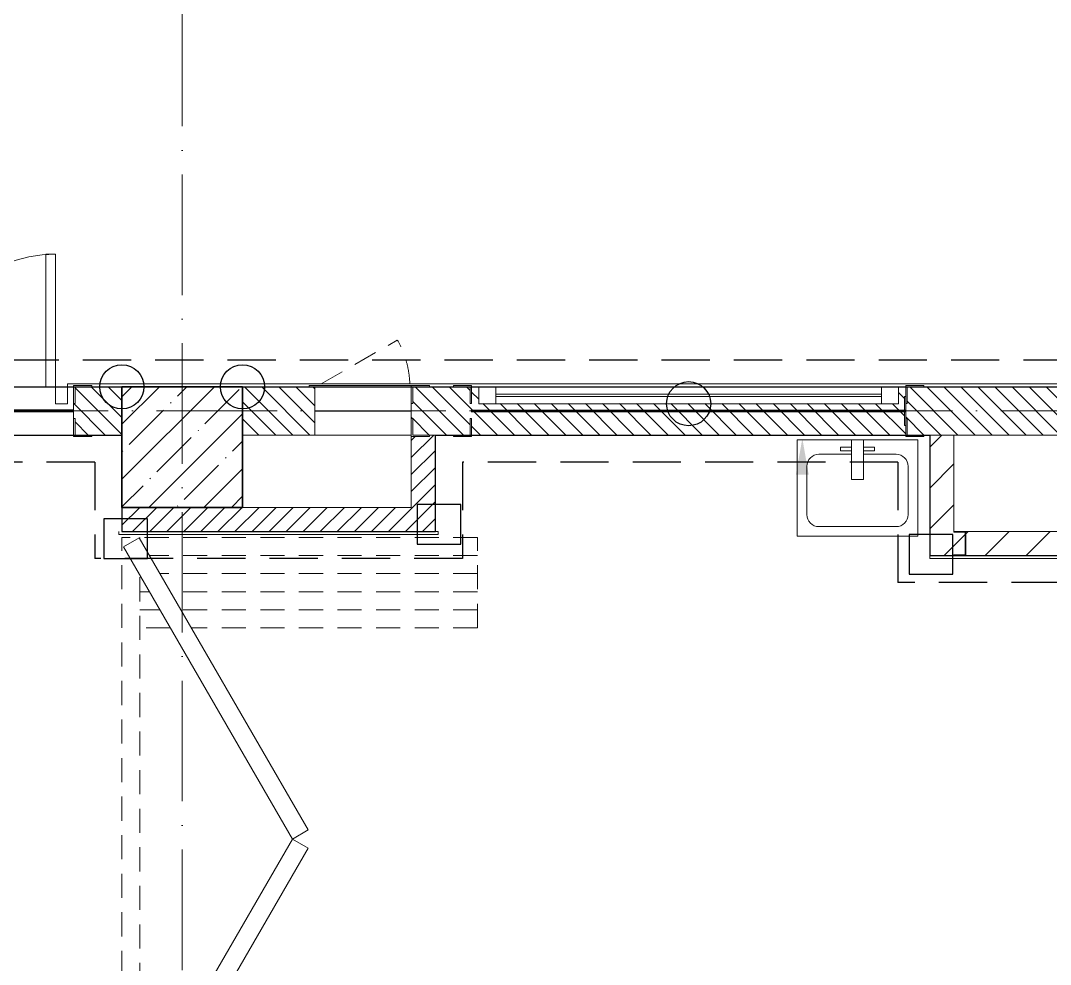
# Model space of a CAD drawing. Header units: millimetres. Extents: x -213536 to 1564669, y -45299 to 942238.
# Drawn here: x 476972 to 481242, y 430739 to 434655 of the extents above; entities that cross this region are included whole.
import ezdxf

# ---------------------------------------------------------------- set-up
doc = ezdxf.new("R2010")
doc.units = ezdxf.units.MM
for name, pattern in [('200_ШТРИХ__ш1_п0_6_', [160, 100, -60]), ('200_ШТРИХ_ш1п0_6_', [160, 100, -60]), ('50_200_ШТРИХ_1Т_ш5_п1_п1_', [700, 500, -100, 0, -100]), ('Штрих короткий', [300, 150, -150]), ('Штриховая _2 мм - 1 мм_', [300, 200, -100])]:
    doc.linetypes.add(name, pattern=pattern)
for name, color, linetype, lineweight in [('0-1', 7, 'Continuous', 5), ('0-2', 7, 'Continuous', 9), ('2) ПГП 4м', 4, 'Continuous', 30), ('2.1.2) ПГП мини окна 0.9м -', 200, 'Continuous', 53), ('2.2) ПГП двери 2.4 -', 134, 'Continuous', 60), ('3) ЖБ 4м', 3, 'Continuous', 30), ('4) Метл уголки', 6, 'Continuous', 30), ('5) Швы', 2, 'Continuous', 30), ('6) Мини окна 0.4 -', 10, 'Continuous', 30), ('Двери', 7, 'Continuous', 9), ('Каркас_Импост', 7, 'Continuous', 13), ('Несущие колонны', 7, 'Continuous', 9), ('Несущие колонны-1', 7, 'Continuous', 35), ('Обобщенные модели', 7, 'Continuous', 9), ('Окна', 7, 'Continuous', 9), ('Оси-2', 7, '50_200_ШТРИХ_1Т_ш5_п1_п1_', 9), ('Остекление-1', 7, 'Continuous', 9), ('Открывание в плане-1', 7, '200_ШТРИХ__ш1_п0_6_', 9), ('Открывание в плане-2', 7, '200_ШТРИХ_ш1п0_6_', 9), ('Перемычка-1', 7, 'Штрих короткий', 9), ('Стены-1', 7, 'Continuous', 13), ('Текстовые примечания', 7, 'Continuous', 9), ('Штриховка разреза-1', 7, 'Continuous', 9), ('Элементы узлов', 7, 'Continuous', 9)]:
    doc.layers.add(name, color=color, linetype=linetype, lineweight=lineweight)
for name, color, linetype, lineweight, true_color in [('Каркас_Импост-2', 7, 'Continuous', 9, 0xaaaaaa), ('Сантехнические приборы-1', 7, 'Continuous', 9, 0xaaaaaa), ('СТ-1_1', 7, 'Штриховая _2 мм - 1 мм_', 90, 0x888888)]:
    doc.layers.add(name, color=color, linetype=linetype, lineweight=lineweight, true_color=true_color)
doc.layers.get('0-2').off()
pattern_1 = [(45, (0, 0), (-84.85281, 84.85281), [])]
pattern_2 = [(135, (0, 0), (-35.35534, -35.35534), [])]
pattern_3 = [(45, (0, 0), (-35.35534, 35.35534), [])]

# ---------------------------------------------------------------- blocks, each defined once
blk = doc.blocks.new('Ось 3 этаж')
at = {"layer": 'Оси-2'}
for p, q in [((477642.1, 423014.8), (477642.1, 437970.1)), ((522142.1, 433035.4), (428373.3, 433035.4))]:
    blk.add_line(p, q, dxfattribs=at)
blk = doc.blocks.new('BSC_Колонна _Прямоугольная - 500х500-V110-АИ2_03_План отделки стен 3-го этажа _Часть 2_')
at = {"layer": 'Несущие колонны'}
h = blk.add_hatch(dxfattribs=at)
h.set_pattern_fill('FP_100', color=256, style=0, pattern_type=2)
h.set_pattern_definition([(45, (-46950, -7650), (-114.04925, 114.04925), []), (45, (-46835.95, -7650), (-114.04925, 114.04925), [201.613, -40.323, 3.353, -36.97])])
h.paths.add_polyline_path([(-250, -250), (250, -250), (250, 250), (-250, 250)], flags=0)
at = {"layer": 'Несущие колонны-1'}
for p, q in [((250, 250), (-250, 250)), ((-250, 250), (-250, -250)), ((250, -250), (250, 250)), ((-250, -250), (250, -250))]:
    blk.add_line(p, q, dxfattribs=at)
blk = doc.blocks.new('120_Окно_СКБ_1Ст - 120_Окно_СКБ_1Ст_классы 1800x800_E30-28729872-АИ2_03_План отделки стен 3-го этажа _Часть 2_')
at = {"layer": 'Каркас_Импост'}
for p, q in [((-870, 30), (-870, 100)), ((-870, 100), (-800, 100)), ((-800, 100), (-800, 30)), ((800, 30), (800, 100)), ((800, 100), (870, 100)), ((870, 100), (870, 30)), ((-800, 30), (-870, 30)), ((870, 30), (800, 30))]:
    blk.add_line(p, q, dxfattribs=at)
at = {"layer": 'Каркас_Импост-2'}
for p, q in [((870, 100), (-870, 100)), ((-870, 30), (870, 30))]:
    blk.add_line(p, q, dxfattribs=at)
at = {"layer": 'Остекление-1'}
for p, q in [((800, 70), (-800, 70)), ((800, 60), (-800, 60))]:
    blk.add_line(p, q, dxfattribs=at)
blk = doc.blocks.new('DOR__перегородка__Прямоугольная - Вн_ДПГ_6850х3600h-27699524-АИ2_03_План отделки стен 3-го этажа _Часть 2_')
at = {"layer": 'Каркас_Импост'}
for p, q in [((1812.7, -6.7), (600.4, -706.9)), ((1850.3, -71.7), (1812.7, -6.7)), ((1888.4, -6.7), (1850.9, -71.7)), ((3100.8, -706.9), (1888.4, -6.7)), ((4312.1, -6.7), (3099.7, -706.9)), ((4349.6, -71.7), (4312.1, -6.7)), ((4386.7, -6.7), (4349.2, -71.7)), ((5599.1, -706.9), (4386.7, -6.7)), ((6811.4, -6.7), (5599.1, -706.9)), ((6848.9, -71.7), (6811.4, -6.7)), ((637.9, -771.8), (1850.3, -71.7)), ((1850.9, -71.7), (3063.3, -771.8)), ((3137.3, -771.8), (4349.6, -71.7)), ((4349.2, -71.7), (5561.6, -771.8)), ((5636.6, -771.8), (6848.9, -71.7)), ((600.4, -706.9), (637.9, -771.8)), ((3063.3, -771.8), (3100.8, -706.9)), ((3099.7, -706.9), (3137.3, -771.8)), ((5561.6, -771.8), (5599.1, -706.9)), ((5599.1, -706.9), (5636.6, -771.8))]:
    blk.add_line(p, q, dxfattribs=at)
at = {"layer": 'Открывание в плане-1'}
for p, q in [((75, 0), (6850, 0)), ((6850, -1474.2), (6850, 0)), ((0, -75), (0, -20)), ((0, -75), (55, -75)), ((75, -75), (1694.5, -75)), ((1844.5, -75), (1856.7, -75)), ((2006.7, -75), (4193.8, -75)), ((4343.8, -75), (4355, -75)), ((4505, -75), (6693.2, -75)), ((6475.2, -200.9), (6475.2, -75)), ((6550.2, -157.6), (6550.2, -75)), ((6625.2, -114.3), (6625.2, -75)), ((6843.2, -75), (6850, -75)), ((6775.2, -1474.2), (6775.2, -114.3)), ((6700.2, -1474.2), (6700.2, -157.6)), ((6625.2, -1474.2), (6625.2, -200.9)), ((6550.2, -1474.2), (6550.2, -244.2)), ((6475.2, -1474.2), (6475.2, -287.5)), ((6475.2, -1474.2), (6850, -1474.2))]:
    blk.add_line(p, q, dxfattribs=at)
blk = doc.blocks.new('Проем_Дверь_Прямоугольный - 1700х2400h_дверные проемы-28704924-АИ2_03_План отделки стен 3-го этажа _Часть 2_')
at = {"layer": 'Перемычка-1'}
for p, q in [((850, 100), (-850, 100)), ((850, -100), (-850, -100))]:
    blk.add_line(p, q, dxfattribs=at)
blk = doc.blocks.new('Дверь_Витражная_СКБ_2Ст2 - ДВВ_ДАО_СОШ_Классы-V189-АИ2_03_План отделки стен 3-го этажа _Часть 2_')
at = {"layer": 'Двери'}
for p, q in [((-775, 1035), (-775, 35)), ((775, 585), (775, 35))]:
    blk.add_line(p, q, dxfattribs=at)
for centre, radius, start, end in [((-775, 35), 1000, 360, 90), ((775, 35), 550, 90, 180)]:
    blk.add_arc(centre, radius, start, end, dxfattribs=at)
at = {"layer": 'Элементы узлов'}
for p, q in [((-713, 1035), (-753, 1035)), ((-753, 1035), (-753, 35)), ((-713, 35), (-713, 1035)), ((775, 585), (735, 585)), ((735, 585), (735, 35)), ((775, 35), (775, 585)), ((-825, 35), (-825, -35)), ((-775, 35), (-825, 35)), ((-775, 35), (-825, 35)), ((-825, 35), (-825, -35)), ((-775, -35), (-775, 35)), ((-775, -35), (-775, 35)), ((-753, 35), (-713, 35)), ((735, 35), (775, 35)), ((775, -35), (775, 35)), ((775, 35), (825, 35)), ((775, 35), (775, -35)), ((825, 35), (775, 35)), ((825, 35), (825, -35)), ((825, -35), (825, 35)), ((-825, -35), (-775, -35)), ((-825, -35), (-775, -35)), ((825, -35), (775, -35)), ((775, -35), (825, -35))]:
    blk.add_line(p, q, dxfattribs=at)
blk = doc.blocks.new('Фахверк_СКБ_Уголок - 200_3960_зеркало-28268689-АИ2_03_План отделки стен 3-го этажа _Часть 2_')
at = {"layer": 'Обобщенные модели'}
for p, q in [((200, 156), (125, 156)), ((125, 156), (125, 81)), ((131, 81), (131, 150)), ((131, 150), (200, 150)), ((200, 150), (200, 156)), ((125, 81), (131, 81)), ((131, 19), (125, 19)), ((125, 19), (125, -56)), ((131, -50), (131, 19)), ((125, -56), (200, -56)), ((200, -50), (131, -50)), ((200, -56), (200, -50))]:
    blk.add_line(p, q, dxfattribs=at)
blk = doc.blocks.new('Фахверк_СКБ_Уголок - 200_3960-28268576-АИ2_03_План отделки стен 3-го этажа _Часть 2_')
at = {"layer": 'Обобщенные модели'}
for p, q in [((200, 156), (125, 156)), ((125, 156), (125, 81)), ((131, 81), (131, 150)), ((131, 150), (200, 150)), ((200, 150), (200, 156)), ((125, 81), (131, 81)), ((131, 19), (125, 19)), ((125, 19), (125, -56)), ((131, -50), (131, 19)), ((125, -56), (200, -56)), ((200, -50), (131, -50)), ((200, -56), (200, -50))]:
    blk.add_line(p, q, dxfattribs=at)
blk = doc.blocks.new('154_Стойка_СКБ_Уголок - СМ-2480_200-28346303-АИ2_03_План отделки стен 3-го этажа _Часть 2_')
at = {"layer": 'Обобщенные модели'}
for p, q in [((125, 156), (125, 81)), ((200, 156), (125, 156)), ((131, 81), (131, 150)), ((131, 150), (200, 150)), ((200, 150), (200, 156)), ((125, 81), (131, 81)), ((131, 19), (125, 19)), ((125, 19), (125, -56)), ((131, -50), (131, 19)), ((125, -56), (200, -56)), ((200, -50), (131, -50)), ((200, -56), (200, -50))]:
    blk.add_line(p, q, dxfattribs=at)
blk = doc.blocks.new('Стойка_Влож_Полоса боковая - Полоса-28213942-АИ2_03_План отделки стен 3-го этажа _Часть 2_')
at = {"layer": 'Обобщенные модели'}
for p, q in [((-5, 60), (0, 60)), ((-5, -60), (-5, 60)), ((0, 31), (0, -31)), ((0, -60), (-5, -60))]:
    blk.add_line(p, q, dxfattribs=at)
blk = doc.blocks.new('AR_Отверстие Ниша - Лючок-32404390-АИ2_03_План отделки стен 3-го этажа _Часть 2_')
at = {"layer": 'Окна'}
for p, q in [((200, 100), (-200, 100)), ((200, -100), (200, 100)), ((-200, 31), (-200, -31)), ((-200, -100), (200, -100))]:
    blk.add_line(p, q, dxfattribs=at)
blk = doc.blocks.new('Л_Общий_Лючок - Лючок-V204-АИ2_03_План отделки стен 3-го этажа _Часть 2_')
at = {"layer": 'Окна'}
for p, q in [((400, 6), (-24, 6)), ((-24, 6), (-24, 0)), ((-24, 0), (0, 0))]:
    blk.add_line(p, q, dxfattribs=at)
at = {"layer": 'Открывание в плане-2'}
blk.add_line((26.8, 12), (342, 194), dxfattribs=at)
blk.add_arc((6, 0), 388, 1.7811, 30, dxfattribs=at)
blk = doc.blocks.new('SND_2D_Раковина1 - 400х300-17910372-АИ2_03_План отделки стен 3-го этажа _Часть 2_')
at = {"layer": 'Сантехнические приборы-1'}
for p, q in [((-250, -220), (-250, 180)), ((-250, 180), (250, 180)), ((-25, 180), (-25, 15)), ((25, 15), (25, 180)), ((250, 180), (250, -220)), ((-70, 150), (-25, 150)), ((-70, 135), (-70, 150)), ((-25, 135), (-70, 135)), ((70, 150), (25, 150)), ((25, 135), (70, 135)), ((70, 135), (70, 150)), ((-160, 120), (-25, 120)), ((25, 120), (160, 120)), ((-210, -130), (-210, 70)), ((210, 70), (210, -130)), ((-25, 15), (25, 15)), ((160, -180), (-160, -180)), ((250, -220), (-250, -220))]:
    blk.add_line(p, q, dxfattribs=at)
for centre, start, end in [((-160, 70), 90, 180), ((160, 70), 0, 90), ((-160, -130), 180, 270), ((160, -130), 270, 0)]:
    blk.add_arc(centre, 50, start, end, dxfattribs=at)
blk = doc.blocks.new('154_Фахверк_СКБ_Швеллер - Тип_100_3960_зеркало-36793856-АИ2_03_План отделки стен 3-го этажа _Часть 2_')
at = {"layer": 'Обобщенные модели'}
for p, q in [((175, 50), (125, 50)), ((125, 50), (125, -50)), ((128, 47), (175, 47)), ((128, -47), (128, 47)), ((175, 47), (175, 50)), ((125, -50), (175, -50)), ((175, -47), (128, -47)), ((175, -50), (175, -47))]:
    blk.add_line(p, q, dxfattribs=at)
blk = doc.blocks.new('0125-Р-ОО-Ш2-АР-о_23_10_2024_rvt-1-АИ2_03_План отделки стен 3-го этажа _Часть 2_')
at = {"layer": 'Штриховка разреза-1'}
h = blk.add_hatch(dxfattribs=at)
h.set_pattern_fill('FP_1', color=256, style=0, pattern_type=2)
h.set_pattern_definition(pattern_2)
h.paths.add_polyline_path([(46506, 7700), (46700, 7700), (46700, 7900), (46506, 7900), (46506, 7831), (46500, 7831), (46500, 7769), (46506, 7769), (46506, 7706)], flags=0)
h.paths.add_polyline_path([(44200, 7700), (44794, 7700), (44794, 7769), (44800, 7769), (44800, 7831), (44794, 7831), (44794, 7900), (44200, 7900), (44200, 7740)], flags=0)
h = blk.add_hatch(dxfattribs=at)
h.set_pattern_fill('FP_1', color=256, style=0, pattern_type=2)
h.set_pattern_definition(pattern_2)
h.paths.add_polyline_path([(52700, 7700), (52700, 7900), (49956, 7900), (49956, 7831), (49950, 7831), (49950, 7769), (49956, 7769), (49956, 7700), (51861.3, 7700)], flags=0)
h.paths.add_polyline_path([(48180, 7700), (49950, 7700), (49950, 7740), (49945, 7740), (49945, 7860), (49950, 7860), (49950, 7900), (49920, 7900), (49920, 7830), (48180, 7831), (48180, 7900), (48150, 7900), (48150, 7831), (48144, 7831), (48144, 7900), (47906, 7899.7), (47906, 7831), (47900, 7831), (47900, 7769), (47906, 7769), (47906, 7700), (48144, 7700), (48144, 7769), (48150, 7769), (48150, 7700)], flags=0)
h.paths.add_polyline_path([(47200, 7700), (47500, 7700), (47500, 7900), (47200, 7900), (47200, 7876)], flags=0)
h = blk.add_hatch(dxfattribs=at)
h.set_pattern_fill('FP_92', color=256, style=0, pattern_type=2)
h.set_pattern_definition(pattern_3)
h.paths.add_polyline_path([(47975, 7400), (48000, 7400), (48000, 7700), (47975, 7700), (47975, 7694), (47900, 7694), (47900, 7400), (47906, 7400)], flags=0)
h = blk.add_hatch(dxfattribs=at)
h.set_pattern_fill('FP_3', color=256, style=0, pattern_type=2)
h.set_pattern_definition(pattern_1)
h.paths.add_polyline_path([(50150, 7200), (50150, 7700), (50050, 7700), (50050, 7200)], flags=0)
h = blk.add_hatch(dxfattribs=at)
h.set_pattern_fill('FP_92', color=256, style=0, pattern_type=2)
h.set_pattern_definition(pattern_3)
h.paths.add_polyline_path([(47200, 7300), (48000, 7300), (48000, 7400), (46700, 7400), (46700, 7300)], flags=0)
h = blk.add_hatch(dxfattribs=at)
h.set_pattern_fill('FP_3', color=256, style=0, pattern_type=2)
h.set_pattern_definition(pattern_1)
h.paths.add_polyline_path([(53100, 7200), (53100, 7300), (50200, 7300), (50200, 7200), (51861.3, 7200)], flags=0)
h.paths.add_polyline_path([(50150, 7203), (50197, 7203), (50197, 7297), (50150, 7297), (50150, 7250)], flags=0)
at = {"layer": 'Стены-1'}
for p, q in [((46700, 7900), (46575, 7900)), ((47476, 7900), (47200, 7900)), ((48075, 7900), (47975, 7900)), ((48180, 7900), (48150, 7900)), ((49950, 7900), (49920, 7900)), ((52700, 7900), (50025, 7900)), ((46500, 7831), (46500, 7769)), ((46575, 7700), (46700, 7700)), ((47200, 7700), (47500, 7700)), ((47900, 7694), (47900, 7400)), ((47975, 7700), (48075, 7700)), ((48000, 7700), (47975, 7700)), ((48000, 7400), (48000, 7700)), ((48150, 7700), (49950, 7700)), ((50025, 7700), (52700, 7700)), ((50050, 7700), (50050, 7200)), ((50150, 7700), (50050, 7700)), ((50150, 7300), (50150, 7700)), ((46700, 7400), (46700, 7300)), ((47900, 7400), (47200, 7400)), ((48000, 7300), (48000, 7400)), ((46700, 7300), (48000, 7300)), ((53100, 7300), (50200, 7300)), ((50050, 7200), (50150, 7200)), ((50200, 7200), (53100, 7200))]:
    blk.add_line(p, q, dxfattribs=at)
at = {"layer": '0-2'}
for name, p in [('Дверь_Витражная_СКБ_2Ст2 - ДВВ_ДАО_СОШ_Классы-V189-АИ2_03_План отделки стен 3-го этажа _Часть 2_', (45650, 7865)), ('Л_Общий_Лючок - Лючок-V204-АИ2_03_План отделки стен 3-го этажа _Часть 2_', (47500, 7900)), ('Проем_Дверь_Прямоугольный - 1700х2400h_дверные проемы-28704924-АИ2_03_План отделки стен 3-го этажа _Часть 2_', (45650, 7800)), ('Фахверк_СКБ_Уголок - 200_3960_зеркало-28268689-АИ2_03_План отделки стен 3-го этажа _Часть 2_', (46375, 7750)), ('BSC_Колонна _Прямоугольная - 500х500-V110-АИ2_03_План отделки стен 3-го этажа _Часть 2_', (46950, 7650)), ('Фахверк_СКБ_Уголок - 200_3960_зеркало-28268689-АИ2_03_План отделки стен 3-го этажа _Часть 2_', (47775, 7750)), ('120_Окно_СКБ_1Ст - 120_Окно_СКБ_1Ст_классы 1800x800_E30-28729872-АИ2_03_План отделки стен 3-го этажа _Часть 2_', (49050, 7800)), ('154_Стойка_СКБ_Уголок - СМ-2480_200-28346303-АИ2_03_План отделки стен 3-го этажа _Часть 2_', (49825, 7750)), ('Стойка_Влож_Полоса боковая - Полоса-28213942-АИ2_03_План отделки стен 3-го этажа _Часть 2_', (49950, 7800)), ('SND_2D_Раковина1 - 400х300-17910372-АИ2_03_План отделки стен 3-го этажа _Часть 2_', (49750, 7500))]:
    blk.add_blockref(name, p, dxfattribs=at)
for name, p, rotation in [('AR_Отверстие Ниша - Лючок-32404390-АИ2_03_План отделки стен 3-го этажа _Часть 2_', (47700, 7800), 180), ('Фахверк_СКБ_Уголок - 200_3960-28268576-АИ2_03_План отделки стен 3-го этажа _Часть 2_', (48275, 7850), 180), ('DOR__перегородка__Прямоугольная - Вн_ДПГ_6850х3600h-27699524-АИ2_03_План отделки стен 3-го этажа _Часть 2_', (46700, 425), 89.9999999999999), ('154_Фахверк_СКБ_Швеллер - Тип_100_3960_зеркало-36793856-АИ2_03_План отделки стен 3-го этажа _Часть 2_', (50325, 7250), 180)]:
    blk.add_blockref(name, p, dxfattribs=dict(at, rotation=rotation))
blk = doc.blocks.new('3этНиз')
at = {"layer": 'Текстовые примечания'}
blk.add_hatch(color=256, dxfattribs=at).paths.add_polyline_path([(480213.5, 432921.4), (480187, 432771.4), (480239.9, 432771.4)], flags=0)
at = {"layer": 'СТ-1_1', "lineweight": 25}
for p, q in [((455030.1, 433247.4), (483490.1, 433247.4)), ((477280.1, 432823.4), (475554.1, 432823.4)), ((477280.1, 432823.4), (477280.1, 432423.4)), ((480610.1, 432823.4), (478804.1, 432823.4)), ((478804.1, 432823.4), (478804.1, 432423.4)), ((480610.1, 432823.4), (480610.1, 432323.4)), ((478804.1, 432423.4), (477280.1, 432423.4)), ((483680.1, 432323.4), (480610.1, 432323.4))]:
    blk.add_line(p, q, dxfattribs=at)
at = {"layer": 'Стены-1'}
for p, q in [((483593.4, 433147.4), (477167.1, 433147.4)), ((477167.1, 433147.4), (477167.1, 433135.4)), ((477167.1, 433135.4), (477192.1, 433135.4)), ((477267.1, 433135.4), (477392.1, 433135.4)), ((477892.1, 433135.4), (478168.1, 433135.4)), ((478667.1, 433135.4), (478767.1, 433135.4)), ((478842.1, 433135.4), (478872.1, 433135.4)), ((480612.1, 433135.4), (480642.1, 433135.4)), ((480717.1, 433135.4), (483392.1, 433135.4)), ((477380.1, 432535.4), (477380.1, 432523.4)), ((477380.1, 432523.4), (478704.1, 432523.4)), ((478704.1, 432535.4), (477392.1, 432535.4)), ((478704.1, 432523.4), (478704.1, 432535.4)), ((480842.1, 432435.4), (480742.1, 432435.4)), ((480742.1, 432435.4), (480742.1, 432423.4)), ((480742.1, 432423.4), (483780.1, 432423.4)), ((483780.1, 432435.4), (480892.1, 432435.4))]:
    blk.add_line(p, q, dxfattribs=at)
at = {"layer": '0-1'}
blk.add_blockref('0125-Р-ОО-Ш2-АР-о_23_10_2024_rvt-1-АИ2_03_План отделки стен 3-го этажа _Часть 2_', (430692.1, 425235.4), dxfattribs=at)

msp = doc.modelspace()

# ---------------------------------------------------------------- linework, layer by layer
at = {"layer": '2) ПГП 4м'}
for points in [[(474892.1, 433135.4), (477392.1, 433135.4)], [(477892.1, 433135.4), (483392.1, 433135.4)], [(467942.1, 425635.4), (467942.1, 432235.4), (471342.1, 432235.4), (471342.1, 432373.4), (471342.1, 432385.4), (475442.1, 432385.4), (475441.7, 432935.4), (477392.1, 432935.4)], [(477392.1, 432635.4), (477392.1, 432535.4), (478692.1, 432535.4), (478692.1, 432935.4), (480742.1, 432935.4), (480742.1, 432435.4), (483792.1, 432435.4), (483792.1, 432185.4), (486542.1, 432185.4), (486542.1, 432635.4)]]:
    msp.add_lwpolyline(points, dxfattribs=at)
at = {"layer": '2.1.2) ПГП мини окна 0.9м -'}
msp.add_lwpolyline([(478840.7, 433035.4), (480640.7, 433035.4)], dxfattribs=at)
at = {"layer": '2.2) ПГП двери 2.4 -'}
msp.add_lwpolyline([(475497.1, 433035.4), (477192.1, 433035.4)], dxfattribs=at)
at = {"layer": '3) ЖБ 4м'}
for points in [[(477892.1, 433135.4), (477392.1, 433135.4)], [(477392.1, 432635.4), (477392.1, 432935.4)]]:
    msp.add_lwpolyline(points, dxfattribs=at)
at = {"layer": '4) Метл уголки'}
for points in [[(478616.2, 432482.4), (478797.5, 432482.4), (478797.5, 432647.1), (478616.2, 432647.1)], [(477317.2, 432423.4), (477498.5, 432423.4), (477498.5, 432588.2), (477317.2, 432588.2)], [(480656.4, 432358.1), (480837.7, 432358.1), (480837.7, 432522.9), (480656.4, 432522.9)]]:
    msp.add_lwpolyline(points, close=True, dxfattribs=at)
at = {"layer": '5) Швы'}
for centre in [(477392.1, 433135.4), (477892.1, 433135.4), (479742.1, 433065.4)]:
    msp.add_circle(centre, 91.6, dxfattribs=at)
at = {"layer": '6) Мини окна 0.4 -'}
msp.add_lwpolyline([(478192.1, 433035.4), (478592.1, 433035.4)], dxfattribs=at)

# ---------------------------------------------------------------- block references
at = {"color": 5, "lineweight": 30}
msp.add_blockref('Ось 3 этаж', (0, 0), dxfattribs=at)
at = {"layer": '3) ЖБ 4м'}
msp.add_blockref('3этНиз', (0, 0), dxfattribs=at)

doc.saveas('drawing.dxf')
